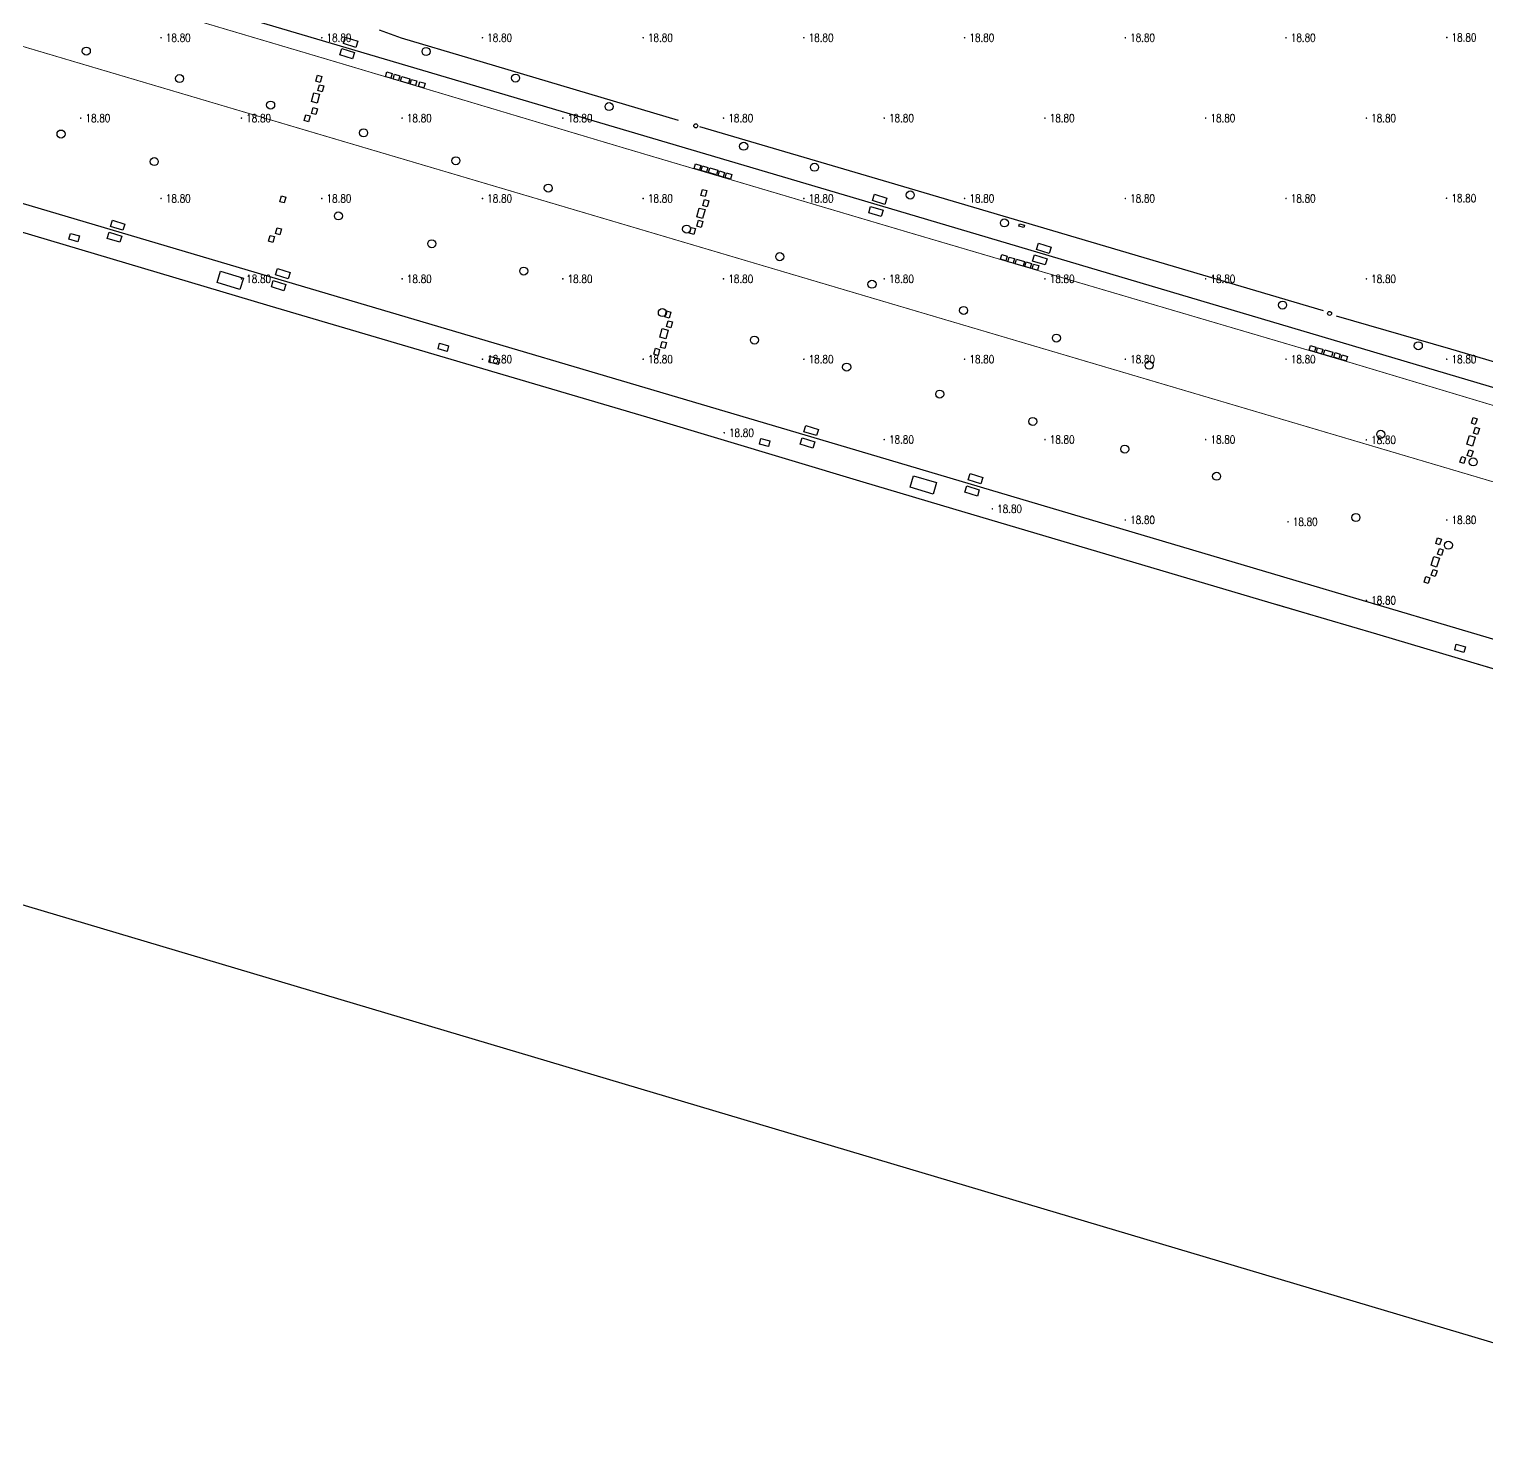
# Model space of a CAD drawing. Extents: x 404846 to 408477, y 3390929 to 3392894.
# Drawn here: x 406364.9 to 406546.3, y 3391371.4 to 3391545.4 of the extents above; entities that cross this region are included whole.
import ezdxf
from ezdxf.enums import TextEntityAlignment as Align

# ---------------------------------------------------------------- set-up
doc = ezdxf.new("R2010")
doc.units = 0
doc.header["$LTSCALE"] = 0.5
doc.layers.get('0').update_dxf_attribs({"linetype": 'CONTINUOUS'})
for name, color, linetype in [('3221', 6, 'CONTINUOUS'), ('DLSS', 4, 'CONTINUOUS'), ('FZTZ', 7, 'CONTINUOUS'), ('GCD', 1, 'CONTINUOUS'), ('GXYZ', 2, 'CONTINUOUS'), ('JMD', 6, 'CONTINUOUS'), ('SXSS', 5, 'CONTINUOUS'), ('作业范围', 7, 'CONTINUOUS')]:
    doc.layers.add(name, color=color, linetype=linetype)
doc.styles.add('HZ', font='rs.shx', dxfattribs={"width": 0.8, "bigfont": 'hztxt.shx'})
doc.linetypes.add('444', pattern='A,4.5,[145,AAA.SHX,S=1,R=0,X=0,Y=1],4.5,-0.5,[146,AAA.SHX,S=1,R=0,X=0,Y=0],-0.5', length=10)
doc.linetypes.add('445', pattern='A,8,-0.5,[147,AAA.SHX,S=1,R=0,X=0,Y=0],-1.5', length=10)

# ---------------------------------------------------------------- blocks, each defined once
blk = doc.blocks.new('GC200')
at = {"linetype": 'Continuous', "const_width": 0.2, "flags": 128}
blk.add_lwpolyline([(-0.1, 0, 1), (0.1, 0, 1)], format="xyb", close=True, dxfattribs=at)
blk = doc.blocks.new('gc188')
blk.add_circle((0, 0), 1)
blk = doc.blocks.new('gc170')
at = {"linetype": 'Continuous'}
blk.add_circle((0, 0), 0.5, dxfattribs=at)

msp = doc.modelspace()

# ---------------------------------------------------------------- linework, layer by layer
at = {"layer": '3221', "color": 6}
for points in [[(406327.193, 3391565.979, 19.504), (406402.545, 3391543.706, 19.393)], [(406402.545, 3391543.706, 19.393), (406472.948, 3391522.874, 19.122)], [(406318.638, 3391537.225, 19.504), (406394.042, 3391514.937, 19.393), (406464.436, 3391494.107, 19.122), (406521.056, 3391477.311, 19.423)], [(406472.948, 3391522.874, 19.122), (406529.588, 3391506.072, 19.423)], [(406529.588, 3391506.072, 19.423), (406584.097, 3391489.908, 19.62)], [(406521.056, 3391477.311, 19.423), (406575.573, 3391461.145, 19.62)]]:
    msp.add_polyline3d(points, dxfattribs=at)
at = {"layer": 'DLSS', "linetype": 'Continuous', "const_width": 0.1, "flags": 128}
for points, elevation in [([(406325.897, 3391564.219), (406383.484, 3391547.192), (406403.776, 3391541.172)], 19.198), ([(406323.282, 3391555.405), (406401.138, 3391532.336), (406436.447, 3391521.886), (406471.882, 3391511.388), (406526.814, 3391495.141)], 19.362), ([(406403.776, 3391541.172), (406439.048, 3391530.634), (406474.503, 3391520.123), (406529.414, 3391503.944)], 19.428), ([(406529.414, 3391503.944), (406549.234, 3391498.001), (406570.849, 3391491.61), (406593.359, 3391484.953), (406613.149, 3391479.063), (406620.088, 3391477), (406650.264, 3391468.031), (406680.419, 3391459.141), (406697.459, 3391454.11), (406724.658, 3391446.036), (406750.065, 3391438.46), (406750.039, 3391438.476), (406777.724, 3391430.317), (406803.712, 3391422.592)], 19.382), ([(406526.814, 3391495.141), (406546.643, 3391489.27), (406568.267, 3391482.877), (406590.768, 3391476.222), (406610.552, 3391470.334), (406617.491, 3391468.27)], 19.463)]:
    msp.add_lwpolyline(points, dxfattribs=dict(at, elevation=elevation))
at = {"layer": 'DLSS', "linetype": 'Continuous', "flags": 128}
for points, elevation in [([(406347.661, 3391525.067), (406394.904, 3391511.035)], 19.388), ([(406394.904, 3391511.035), (406441.759, 3391497.206), (406468.705, 3391489.133)], 19.625), ([(406468.705, 3391489.133), (406481.387, 3391485.365), (406520.163, 3391473.882)], 19.522), ([(406520.163, 3391473.882), (406532.608, 3391470.206), (406552.531, 3391464.301), (406588.673, 3391453.626), (406602.837, 3391449.445), (406615.08, 3391445.785), (406632.663, 3391440.567), (406645.215, 3391436.862), (406659.233, 3391432.68), (406699.135, 3391420.896), (406724.858, 3391413.262), (406744.243, 3391407.536), (406801.138, 3391390.683), (406822.529, 3391384.265), (406848.898, 3391376.538), (406863.137, 3391372.168)], 19.657)]:
    msp.add_lwpolyline(points, dxfattribs=dict(at, elevation=elevation))
at = {"layer": 'FZTZ', "linetype": 'Continuous', "flags": 128}
for points, elevation in [([(406405.607, 3391543.167), (406404.042, 3391543.654), (406404.286, 3391544.436), (406405.85, 3391543.95), (406405.607, 3391543.167)], 19.358), ([(406405.188, 3391541.762), (406403.624, 3391542.248), (406403.867, 3391543.03), (406405.431, 3391542.544), (406405.188, 3391541.762)], 19.358), ([(406401.353, 3391539.552), (406401.147, 3391538.816), (406400.609, 3391538.966), (406400.814, 3391539.702), (406401.353, 3391539.552)], 19.712), ([(406409.473, 3391540.115), (406410.127, 3391539.931), (406409.963, 3391539.349), (406409.309, 3391539.532), (406409.473, 3391540.115)], 19.517), ([(406410.416, 3391539.826), (406411.069, 3391539.642), (406410.906, 3391539.06), (406410.252, 3391539.243), (406410.416, 3391539.826)], 19.517), ([(406411.342, 3391539.542), (406412.332, 3391539.25), (406412.163, 3391538.679), (406411.173, 3391538.971), (406411.342, 3391539.542)], 19.555), ([(406412.531, 3391539.191), (406413.184, 3391539.007), (406413.021, 3391538.425), (406412.367, 3391538.609), (406412.531, 3391539.191)], 19.517), ([(406413.551, 3391538.908), (406414.205, 3391538.724), (406414.041, 3391538.142), (406413.387, 3391538.326), (406413.551, 3391538.908)], 19.517), ([(406401.095, 3391537.343), (406400.797, 3391536.245), (406400.066, 3391536.444), (406400.364, 3391537.541), (406401.095, 3391537.343)], 19.685), ([(406401.597, 3391538.388), (406401.392, 3391537.651), (406400.853, 3391537.801), (406401.059, 3391538.538), (406401.597, 3391538.388)], 19.712), ([(406400.832, 3391535.548), (406400.627, 3391534.812), (406400.089, 3391534.962), (406400.294, 3391535.699), (406400.832, 3391535.548)], 19.712), ([(406399.91, 3391534.649), (406399.704, 3391533.913), (406399.166, 3391534.063), (406399.371, 3391534.8), (406399.91, 3391534.649)], 19.712), ([(406447.875, 3391528.677), (406448.529, 3391528.493), (406448.365, 3391527.91), (406447.711, 3391528.094), (406447.875, 3391528.677)], 19.781), ([(406448.749, 3391528.425), (406449.403, 3391528.241), (406449.239, 3391527.659), (406448.585, 3391527.843), (406448.749, 3391528.425)], 19.745), ([(406449.642, 3391528.179), (406450.631, 3391527.887), (406450.463, 3391527.315), (406449.473, 3391527.608), (406449.642, 3391528.179)], 19.727), ([(406450.836, 3391527.812), (406451.49, 3391527.628), (406451.326, 3391527.046), (406450.673, 3391527.23), (406450.836, 3391527.812)], 19.727), ([(406451.718, 3391527.564), (406452.372, 3391527.381), (406452.208, 3391526.798), (406451.554, 3391526.982), (406451.718, 3391527.564)], 19.709), ([(406396.871, 3391524.556), (406396.665, 3391523.82), (406396.127, 3391523.97), (406396.332, 3391524.706), (406396.871, 3391524.556)], 19.712), ([(406449.29, 3391525.352), (406449.084, 3391524.615), (406448.546, 3391524.766), (406448.751, 3391525.502), (406449.29, 3391525.352)], 19.735), ([(406471.447, 3391523.647), (406469.882, 3391524.133), (406470.125, 3391524.915), (406471.69, 3391524.429), (406471.447, 3391523.647)], 19.529), ([(406449.053, 3391522.993), (406448.755, 3391521.896), (406448.024, 3391522.094), (406448.322, 3391523.191), (406449.053, 3391522.993)], 19.733), ([(406449.529, 3391524.096), (406449.324, 3391523.359), (406448.785, 3391523.51), (406448.991, 3391524.246), (406449.529, 3391524.096)], 19.735), ([(406470.987, 3391522.126), (406469.422, 3391522.612), (406469.665, 3391523.395), (406471.23, 3391522.908), (406470.987, 3391522.126)], 19.529), ([(406376.62, 3391520.421), (406375.055, 3391520.907), (406375.298, 3391521.689), (406376.863, 3391521.203), (406376.62, 3391520.421)], 19.952), ([(406447.872, 3391520.632), (406447.666, 3391519.896), (406447.128, 3391520.046), (406447.333, 3391520.782), (406447.872, 3391520.632)], 19.735), ([(406448.771, 3391521.523), (406448.566, 3391520.786), (406448.027, 3391520.936), (406448.233, 3391521.673), (406448.771, 3391521.523)], 19.767), ([(406488.195, 3391521.224), (406488.82, 3391521.056), (406488.743, 3391520.769), (406488.118, 3391520.937), (406488.195, 3391521.224)], 20.396), ([(406370.069, 3391520.016), (406371.193, 3391519.712), (406371.001, 3391519.003), (406369.877, 3391519.307), (406370.069, 3391520.016)], 20.155), ([(406376.235, 3391518.925), (406374.671, 3391519.411), (406374.914, 3391520.193), (406376.479, 3391519.707), (406376.235, 3391518.925)], 19.952), ([(406395.457, 3391519.636), (406395.251, 3391518.899), (406394.713, 3391519.05), (406394.918, 3391519.786), (406395.457, 3391519.636)], 19.712), ([(406396.355, 3391520.592), (406396.149, 3391519.856), (406395.611, 3391520.006), (406395.816, 3391520.742), (406396.355, 3391520.592)], 19.712), ([(406485.998, 3391517.394), (406486.652, 3391517.211), (406486.488, 3391516.628), (406485.834, 3391516.812), (406485.998, 3391517.394)], 19.633), ([(406491.385, 3391516.106), (406489.82, 3391516.593), (406490.064, 3391517.375), (406491.628, 3391516.888), (406491.385, 3391516.106)], 19.605), ([(406491.884, 3391517.536), (406490.319, 3391518.022), (406490.562, 3391518.804), (406492.127, 3391518.318), (406491.884, 3391517.536)], 19.605), ([(406388.742, 3391515.325), (406391.6, 3391514.473), (406391.179, 3391513.057), (406388.32, 3391513.909), (406388.742, 3391515.325)], 20.004), ([(406397.169, 3391514.399), (406395.604, 3391514.886), (406395.847, 3391515.668), (406397.412, 3391515.182), (406397.169, 3391514.399)], 19.893), ([(406486.897, 3391517.096), (406487.551, 3391516.912), (406487.387, 3391516.329), (406486.733, 3391516.513), (406486.897, 3391517.096)], 19.633), ([(406487.806, 3391516.834), (406488.796, 3391516.541), (406488.627, 3391515.97), (406487.637, 3391516.262), (406487.806, 3391516.834)], 19.591), ([(406489.024, 3391516.482), (406489.678, 3391516.298), (406489.514, 3391515.716), (406488.86, 3391515.9), (406489.024, 3391516.482)], 19.633), ([(406489.949, 3391516.215), (406490.602, 3391516.031), (406490.439, 3391515.448), (406489.785, 3391515.632), (406489.949, 3391516.215)], 19.633), ([(406396.647, 3391512.892), (406395.082, 3391513.378), (406395.325, 3391514.161), (406396.89, 3391513.674), (406396.647, 3391512.892)], 19.865), ([(406444.804, 3391510.233), (406444.598, 3391509.497), (406444.06, 3391509.647), (406444.265, 3391510.384), (406444.804, 3391510.233)], 19.83), ([(406444.459, 3391508.014), (406444.161, 3391506.916), (406443.43, 3391507.115), (406443.728, 3391508.212), (406444.459, 3391508.014)], 19.803), ([(406445.011, 3391509.023), (406444.806, 3391508.286), (406444.267, 3391508.436), (406444.473, 3391509.173), (406445.011, 3391509.023)], 19.83), ([(406416.024, 3391506.368), (406417.148, 3391506.063), (406416.956, 3391505.354), (406415.832, 3391505.659), (406416.024, 3391506.368)], 20.107), ([(406444.257, 3391506.441), (406444.052, 3391505.704), (406443.514, 3391505.855), (406443.719, 3391506.591), (406444.257, 3391506.441)], 19.83), ([(406422.357, 3391504.727), (406423.482, 3391504.422), (406423.29, 3391503.713), (406422.165, 3391504.018), (406422.357, 3391504.727)], 19.697), ([(406443.408, 3391505.585), (406443.203, 3391504.848), (406442.664, 3391504.999), (406442.87, 3391505.735), (406443.408, 3391505.585)], 19.83), ([(406524.411, 3391506.079), (406525.065, 3391505.895), (406524.901, 3391505.312), (406524.247, 3391505.496), (406524.411, 3391506.079)], 19.498), ([(406525.293, 3391505.8), (406525.947, 3391505.616), (406525.783, 3391505.033), (406525.13, 3391505.217), (406525.293, 3391505.8)], 19.498), ([(406526.204, 3391505.549), (406527.193, 3391505.257), (406527.025, 3391504.686), (406526.035, 3391504.978), (406526.204, 3391505.549)], 19.474), ([(406527.455, 3391505.203), (406528.109, 3391505.019), (406527.945, 3391504.436), (406527.291, 3391504.62), (406527.455, 3391505.203)], 19.363), ([(406528.336, 3391504.94), (406529.01, 3391504.737), (406528.837, 3391504.161), (406528.162, 3391504.364), (406528.336, 3391504.94)], 19.362), ([(406462.927, 3391494.872), (406461.362, 3391495.359), (406461.606, 3391496.141), (406463.17, 3391495.655), (406462.927, 3391494.872)], 19.673), ([(406545.151, 3391496.966), (406544.915, 3391496.252), (406544.427, 3391496.413), (406544.664, 3391497.127), (406545.151, 3391496.966)], 19.453), ([(406545.431, 3391495.744), (406545.195, 3391495.03), (406544.707, 3391495.192), (406544.943, 3391495.906), (406545.431, 3391495.744)], 19.453), ([(406456.011, 3391494.524), (406457.135, 3391494.22), (406456.943, 3391493.511), (406455.819, 3391493.815), (406456.011, 3391494.524)], 19.943), ([(406462.469, 3391493.329), (406460.904, 3391493.816), (406461.148, 3391494.598), (406462.712, 3391494.112), (406462.469, 3391493.329)], 19.673), ([(406544.905, 3391494.678), (406544.543, 3391493.574), (406543.848, 3391493.802), (406544.211, 3391494.906), (406544.905, 3391494.678)], 19.408), ([(406543.709, 3391492.116), (406543.473, 3391491.402), (406542.985, 3391491.563), (406543.221, 3391492.277), (406543.709, 3391492.116)], 19.453), ([(406544.626, 3391492.957), (406544.39, 3391492.243), (406543.902, 3391492.405), (406544.138, 3391493.119), (406544.626, 3391492.957)], 19.453), ([(406483.368, 3391488.876), (406481.804, 3391489.362), (406482.047, 3391490.145), (406483.612, 3391489.658), (406483.368, 3391488.876)], 19.046), ([(406475.004, 3391489.877), (406477.862, 3391489.025), (406477.441, 3391487.609), (406474.582, 3391488.461), (406475.004, 3391489.877)], 19.088), ([(406482.942, 3391487.342), (406481.378, 3391487.828), (406481.621, 3391488.61), (406483.186, 3391488.124), (406482.942, 3391487.342)], 19.046), ([(406540.712, 3391481.993), (406540.476, 3391481.279), (406539.988, 3391481.44), (406540.224, 3391482.154), (406540.712, 3391481.993)], 19.453), ([(406540.932, 3391480.676), (406540.696, 3391479.962), (406540.208, 3391480.123), (406540.444, 3391480.837), (406540.932, 3391480.676)], 19.44), ([(406540.464, 3391479.612), (406540.101, 3391478.508), (406539.406, 3391478.737), (406539.769, 3391479.841), (406540.464, 3391479.612)], 19.408), ([(406539.262, 3391477.19), (406539.026, 3391476.476), (406538.538, 3391476.637), (406538.774, 3391477.351), (406539.262, 3391477.19)], 19.453), ([(406540.157, 3391478.05), (406539.92, 3391477.336), (406539.433, 3391477.498), (406539.669, 3391478.212), (406540.157, 3391478.05)], 19.44), ([(406542.544, 3391468.914), (406543.687, 3391468.603), (406543.497, 3391467.905), (406542.355, 3391468.216), (406542.544, 3391468.914)], 19.86)]:
    msp.add_lwpolyline(points, close=True, dxfattribs=dict(at, elevation=elevation))
at = {"layer": 'JMD', "linetype": '445', "flags": 128}
for points, elevation in [([(406408.516, 3391545.341), (406411.227, 3391544.365), (406419.914, 3391541.809), (406445.698, 3391534.109)], 21.248), ([(406448.381, 3391533.332), (406471.938, 3391526.416)], 21.364)]:
    msp.add_lwpolyline(points, dxfattribs=dict(at, elevation=elevation))
at = {"layer": 'JMD', "linetype": '444', "flags": 128}
for points, elevation in [([(406471.938, 3391526.416), (406488.661, 3391521.458), (406525.989, 3391510.427)], 21.272), ([(406527.583, 3391509.795), (406541.817, 3391505.659), (406574.258, 3391496.072), (406579.549, 3391494.481)], 21.567)]:
    msp.add_lwpolyline(points, dxfattribs=dict(at, elevation=elevation))
at = {"layer": 'SXSS', "linetype": 'Continuous', "const_width": 0.1, "elevation": 19.657, "flags": 128}
msp.add_lwpolyline([(406863.137, 3391372.168), (406848.898, 3391376.538), (406822.529, 3391384.265), (406801.138, 3391390.683), (406744.243, 3391407.536), (406724.858, 3391413.262), (406699.135, 3391420.896), (406659.233, 3391432.68), (406645.215, 3391436.862), (406632.663, 3391440.567), (406615.08, 3391445.785), (406602.837, 3391449.445), (406588.673, 3391453.626), (406552.531, 3391464.301), (406532.608, 3391470.206), (406520.163, 3391473.882)], dxfattribs=at)
at = {"layer": '作业范围'}
msp.add_lwpolyline([(408477.137, 3391790.398), (408067.337, 3390929.379), (404846.358, 3391888.38), (405152.269, 3392894.287)], close=True, dxfattribs=at)

# ---------------------------------------------------------------- block references
at = {"layer": 'GCD', "linetype": 'Continuous'}
ref = msp.add_blockref('GC200', (406381.358, 3391544.379, 18.8), dxfattribs=dict(at, xscale=0.5, yscale=0.5, zscale=0.5))
ref.add_attrib('height', '18.80', dxfattribs={"linetype": 'Continuous', "height": 1, "style": 'HZ', "width": 0.8}).set_placement((406381.958, 3391544.379, 18.8), align=Align.MIDDLE_LEFT)
ref = msp.add_blockref('GC200', (406401.358, 3391544.379, 18.8), dxfattribs=dict(at, xscale=0.5, yscale=0.5, zscale=0.5))
ref.add_attrib('height', '18.80', dxfattribs={"linetype": 'Continuous', "height": 1, "style": 'HZ', "width": 0.8}).set_placement((406401.958, 3391544.379, 18.8), align=Align.MIDDLE_LEFT)
ref = msp.add_blockref('GC200', (406421.358, 3391544.379, 18.8), dxfattribs=dict(at, xscale=0.5, yscale=0.5, zscale=0.5))
ref.add_attrib('height', '18.80', dxfattribs={"linetype": 'Continuous', "height": 1, "style": 'HZ', "width": 0.8}).set_placement((406421.958, 3391544.379, 18.8), align=Align.MIDDLE_LEFT)
ref = msp.add_blockref('GC200', (406441.358, 3391544.379, 18.8), dxfattribs=dict(at, xscale=0.5, yscale=0.5, zscale=0.5))
ref.add_attrib('height', '18.80', dxfattribs={"linetype": 'Continuous', "height": 1, "style": 'HZ', "width": 0.8}).set_placement((406441.958, 3391544.379, 18.8), align=Align.MIDDLE_LEFT)
ref = msp.add_blockref('GC200', (406461.358, 3391544.379, 18.8), dxfattribs=dict(at, xscale=0.5, yscale=0.5, zscale=0.5))
ref.add_attrib('height', '18.80', dxfattribs={"linetype": 'Continuous', "height": 1, "style": 'HZ', "width": 0.8}).set_placement((406461.958, 3391544.379, 18.8), align=Align.MIDDLE_LEFT)
ref = msp.add_blockref('GC200', (406481.358, 3391544.379, 18.8), dxfattribs=dict(at, xscale=0.5, yscale=0.5, zscale=0.5))
ref.add_attrib('height', '18.80', dxfattribs={"linetype": 'Continuous', "height": 1, "style": 'HZ', "width": 0.8}).set_placement((406481.958, 3391544.379, 18.8), align=Align.MIDDLE_LEFT)
ref = msp.add_blockref('GC200', (406501.358, 3391544.379, 18.8), dxfattribs=dict(at, xscale=0.5, yscale=0.5, zscale=0.5))
ref.add_attrib('height', '18.80', dxfattribs={"linetype": 'Continuous', "height": 1, "style": 'HZ', "width": 0.8}).set_placement((406501.958, 3391544.379, 18.8), align=Align.MIDDLE_LEFT)
ref = msp.add_blockref('GC200', (406521.358, 3391544.379, 18.8), dxfattribs=dict(at, xscale=0.5, yscale=0.5, zscale=0.5))
ref.add_attrib('height', '18.80', dxfattribs={"linetype": 'Continuous', "height": 1, "style": 'HZ', "width": 0.8}).set_placement((406521.958, 3391544.379, 18.8), align=Align.MIDDLE_LEFT)
ref = msp.add_blockref('GC200', (406541.365, 3391544.41, 18.8), dxfattribs=dict(at, xscale=0.5, yscale=0.5, zscale=0.5))
ref.add_attrib('height', '18.80', dxfattribs={"linetype": 'Continuous', "height": 1, "style": 'HZ', "width": 0.8}).set_placement((406541.965, 3391544.41, 18.8), align=Align.MIDDLE_LEFT)
ref = msp.add_blockref('GC200', (406371.358, 3391534.379, 18.8), dxfattribs=dict(at, xscale=0.5, yscale=0.5, zscale=0.5))
ref.add_attrib('height', '18.80', dxfattribs={"linetype": 'Continuous', "height": 1, "style": 'HZ', "width": 0.8}).set_placement((406371.958, 3391534.379, 18.8), align=Align.MIDDLE_LEFT)
ref = msp.add_blockref('GC200', (406391.358, 3391534.379, 18.8), dxfattribs=dict(at, xscale=0.5, yscale=0.5, zscale=0.5))
ref.add_attrib('height', '18.80', dxfattribs={"linetype": 'Continuous', "height": 1, "style": 'HZ', "width": 0.8}).set_placement((406391.958, 3391534.379, 18.8), align=Align.MIDDLE_LEFT)
ref = msp.add_blockref('GC200', (406411.358, 3391534.379, 18.8), dxfattribs=dict(at, xscale=0.5, yscale=0.5, zscale=0.5))
ref.add_attrib('height', '18.80', dxfattribs={"linetype": 'Continuous', "height": 1, "style": 'HZ', "width": 0.8}).set_placement((406411.958, 3391534.379, 18.8), align=Align.MIDDLE_LEFT)
ref = msp.add_blockref('GC200', (406431.358, 3391534.379, 18.8), dxfattribs=dict(at, xscale=0.5, yscale=0.5, zscale=0.5))
ref.add_attrib('height', '18.80', dxfattribs={"linetype": 'Continuous', "height": 1, "style": 'HZ', "width": 0.8}).set_placement((406431.958, 3391534.379, 18.8), align=Align.MIDDLE_LEFT)
ref = msp.add_blockref('GC200', (406451.358, 3391534.379, 18.8), dxfattribs=dict(at, xscale=0.5, yscale=0.5, zscale=0.5))
ref.add_attrib('height', '18.80', dxfattribs={"linetype": 'Continuous', "height": 1, "style": 'HZ', "width": 0.8}).set_placement((406451.958, 3391534.379, 18.8), align=Align.MIDDLE_LEFT)
ref = msp.add_blockref('GC200', (406471.358, 3391534.379, 18.8), dxfattribs=dict(at, xscale=0.5, yscale=0.5, zscale=0.5))
ref.add_attrib('height', '18.80', dxfattribs={"linetype": 'Continuous', "height": 1, "style": 'HZ', "width": 0.8}).set_placement((406471.958, 3391534.379, 18.8), align=Align.MIDDLE_LEFT)
ref = msp.add_blockref('GC200', (406491.358, 3391534.379, 18.8), dxfattribs=dict(at, xscale=0.5, yscale=0.5, zscale=0.5))
ref.add_attrib('height', '18.80', dxfattribs={"linetype": 'Continuous', "height": 1, "style": 'HZ', "width": 0.8}).set_placement((406491.958, 3391534.379, 18.8), align=Align.MIDDLE_LEFT)
ref = msp.add_blockref('GC200', (406511.358, 3391534.379, 18.8), dxfattribs=dict(at, xscale=0.5, yscale=0.5, zscale=0.5))
ref.add_attrib('height', '18.80', dxfattribs={"linetype": 'Continuous', "height": 1, "style": 'HZ', "width": 0.8}).set_placement((406511.958, 3391534.379, 18.8), align=Align.MIDDLE_LEFT)
ref = msp.add_blockref('GC200', (406531.358, 3391534.379, 18.8), dxfattribs=dict(at, xscale=0.5, yscale=0.5, zscale=0.5))
ref.add_attrib('height', '18.80', dxfattribs={"linetype": 'Continuous', "height": 1, "style": 'HZ', "width": 0.8}).set_placement((406531.958, 3391534.379, 18.8), align=Align.MIDDLE_LEFT)
ref = msp.add_blockref('GC200', (406381.358, 3391524.379, 18.8), dxfattribs=dict(at, xscale=0.5, yscale=0.5, zscale=0.5))
ref.add_attrib('height', '18.80', dxfattribs={"linetype": 'Continuous', "height": 1, "style": 'HZ', "width": 0.8}).set_placement((406381.958, 3391524.379, 18.8), align=Align.MIDDLE_LEFT)
ref = msp.add_blockref('GC200', (406401.358, 3391524.379, 18.8), dxfattribs=dict(at, xscale=0.5, yscale=0.5, zscale=0.5))
ref.add_attrib('height', '18.80', dxfattribs={"linetype": 'Continuous', "height": 1, "style": 'HZ', "width": 0.8}).set_placement((406401.958, 3391524.379, 18.8), align=Align.MIDDLE_LEFT)
ref = msp.add_blockref('GC200', (406421.358, 3391524.379, 18.8), dxfattribs=dict(at, xscale=0.5, yscale=0.5, zscale=0.5))
ref.add_attrib('height', '18.80', dxfattribs={"linetype": 'Continuous', "height": 1, "style": 'HZ', "width": 0.8}).set_placement((406421.958, 3391524.379, 18.8), align=Align.MIDDLE_LEFT)
ref = msp.add_blockref('GC200', (406441.358, 3391524.379, 18.8), dxfattribs=dict(at, xscale=0.5, yscale=0.5, zscale=0.5))
ref.add_attrib('height', '18.80', dxfattribs={"linetype": 'Continuous', "height": 1, "style": 'HZ', "width": 0.8}).set_placement((406441.958, 3391524.379, 18.8), align=Align.MIDDLE_LEFT)
ref = msp.add_blockref('GC200', (406461.358, 3391524.379, 18.8), dxfattribs=dict(at, xscale=0.5, yscale=0.5, zscale=0.5))
ref.add_attrib('height', '18.80', dxfattribs={"linetype": 'Continuous', "height": 1, "style": 'HZ', "width": 0.8}).set_placement((406461.958, 3391524.379, 18.8), align=Align.MIDDLE_LEFT)
ref = msp.add_blockref('GC200', (406481.358, 3391524.379, 18.8), dxfattribs=dict(at, xscale=0.5, yscale=0.5, zscale=0.5))
ref.add_attrib('height', '18.80', dxfattribs={"linetype": 'Continuous', "height": 1, "style": 'HZ', "width": 0.8}).set_placement((406481.958, 3391524.379, 18.8), align=Align.MIDDLE_LEFT)
ref = msp.add_blockref('GC200', (406501.358, 3391524.379, 18.8), dxfattribs=dict(at, xscale=0.5, yscale=0.5, zscale=0.5))
ref.add_attrib('height', '18.80', dxfattribs={"linetype": 'Continuous', "height": 1, "style": 'HZ', "width": 0.8}).set_placement((406501.958, 3391524.379, 18.8), align=Align.MIDDLE_LEFT)
ref = msp.add_blockref('GC200', (406521.358, 3391524.379, 18.8), dxfattribs=dict(at, xscale=0.5, yscale=0.5, zscale=0.5))
ref.add_attrib('height', '18.80', dxfattribs={"linetype": 'Continuous', "height": 1, "style": 'HZ', "width": 0.8}).set_placement((406521.958, 3391524.379, 18.8), align=Align.MIDDLE_LEFT)
ref = msp.add_blockref('GC200', (406541.338, 3391524.407, 18.8), dxfattribs=dict(at, xscale=0.5, yscale=0.5, zscale=0.5))
ref.add_attrib('height', '18.80', dxfattribs={"linetype": 'Continuous', "height": 1, "style": 'HZ', "width": 0.8}).set_placement((406541.938, 3391524.407, 18.8), align=Align.MIDDLE_LEFT)
ref = msp.add_blockref('GC200', (406391.358, 3391514.379, 18.8), dxfattribs=dict(at, xscale=0.5, yscale=0.5, zscale=0.5))
ref.add_attrib('height', '18.80', dxfattribs={"linetype": 'Continuous', "height": 1, "style": 'HZ', "width": 0.8}).set_placement((406391.958, 3391514.379, 18.8), align=Align.MIDDLE_LEFT)
ref = msp.add_blockref('GC200', (406411.358, 3391514.379, 18.8), dxfattribs=dict(at, xscale=0.5, yscale=0.5, zscale=0.5))
ref.add_attrib('height', '18.80', dxfattribs={"linetype": 'Continuous', "height": 1, "style": 'HZ', "width": 0.8}).set_placement((406411.958, 3391514.379, 18.8), align=Align.MIDDLE_LEFT)
ref = msp.add_blockref('GC200', (406431.358, 3391514.379, 18.8), dxfattribs=dict(at, xscale=0.5, yscale=0.5, zscale=0.5))
ref.add_attrib('height', '18.80', dxfattribs={"linetype": 'Continuous', "height": 1, "style": 'HZ', "width": 0.8}).set_placement((406431.958, 3391514.379, 18.8), align=Align.MIDDLE_LEFT)
ref = msp.add_blockref('GC200', (406451.358, 3391514.379, 18.8), dxfattribs=dict(at, xscale=0.5, yscale=0.5, zscale=0.5))
ref.add_attrib('height', '18.80', dxfattribs={"linetype": 'Continuous', "height": 1, "style": 'HZ', "width": 0.8}).set_placement((406451.958, 3391514.379, 18.8), align=Align.MIDDLE_LEFT)
ref = msp.add_blockref('GC200', (406471.358, 3391514.379, 18.8), dxfattribs=dict(at, xscale=0.5, yscale=0.5, zscale=0.5))
ref.add_attrib('height', '18.80', dxfattribs={"linetype": 'Continuous', "height": 1, "style": 'HZ', "width": 0.8}).set_placement((406471.958, 3391514.379, 18.8), align=Align.MIDDLE_LEFT)
ref = msp.add_blockref('GC200', (406491.358, 3391514.379, 18.8), dxfattribs=dict(at, xscale=0.5, yscale=0.5, zscale=0.5))
ref.add_attrib('height', '18.80', dxfattribs={"linetype": 'Continuous', "height": 1, "style": 'HZ', "width": 0.8}).set_placement((406491.958, 3391514.379, 18.8), align=Align.MIDDLE_LEFT)
ref = msp.add_blockref('GC200', (406511.358, 3391514.379, 18.8), dxfattribs=dict(at, xscale=0.5, yscale=0.5, zscale=0.5))
ref.add_attrib('height', '18.80', dxfattribs={"linetype": 'Continuous', "height": 1, "style": 'HZ', "width": 0.8}).set_placement((406511.958, 3391514.379, 18.8), align=Align.MIDDLE_LEFT)
ref = msp.add_blockref('GC200', (406531.358, 3391514.379, 18.8), dxfattribs=dict(at, xscale=0.5, yscale=0.5, zscale=0.5))
ref.add_attrib('height', '18.80', dxfattribs={"linetype": 'Continuous', "height": 1, "style": 'HZ', "width": 0.8}).set_placement((406531.958, 3391514.379, 18.8), align=Align.MIDDLE_LEFT)
ref = msp.add_blockref('GC200', (406421.358, 3391504.379, 18.8), dxfattribs=dict(at, xscale=0.5, yscale=0.5, zscale=0.5))
ref.add_attrib('height', '18.80', dxfattribs={"linetype": 'Continuous', "height": 1, "style": 'HZ', "width": 0.8}).set_placement((406421.958, 3391504.379, 18.8), align=Align.MIDDLE_LEFT)
ref = msp.add_blockref('GC200', (406441.358, 3391504.379, 18.8), dxfattribs=dict(at, xscale=0.5, yscale=0.5, zscale=0.5))
ref.add_attrib('height', '18.80', dxfattribs={"linetype": 'Continuous', "height": 1, "style": 'HZ', "width": 0.8}).set_placement((406441.958, 3391504.379, 18.8), align=Align.MIDDLE_LEFT)
ref = msp.add_blockref('GC200', (406461.358, 3391504.379, 18.8), dxfattribs=dict(at, xscale=0.5, yscale=0.5, zscale=0.5))
ref.add_attrib('height', '18.80', dxfattribs={"linetype": 'Continuous', "height": 1, "style": 'HZ', "width": 0.8}).set_placement((406461.958, 3391504.379, 18.8), align=Align.MIDDLE_LEFT)
ref = msp.add_blockref('GC200', (406481.358, 3391504.379, 18.8), dxfattribs=dict(at, xscale=0.5, yscale=0.5, zscale=0.5))
ref.add_attrib('height', '18.80', dxfattribs={"linetype": 'Continuous', "height": 1, "style": 'HZ', "width": 0.8}).set_placement((406481.958, 3391504.379, 18.8), align=Align.MIDDLE_LEFT)
ref = msp.add_blockref('GC200', (406501.358, 3391504.379, 18.8), dxfattribs=dict(at, xscale=0.5, yscale=0.5, zscale=0.5))
ref.add_attrib('height', '18.80', dxfattribs={"linetype": 'Continuous', "height": 1, "style": 'HZ', "width": 0.8}).set_placement((406501.958, 3391504.379, 18.8), align=Align.MIDDLE_LEFT)
ref = msp.add_blockref('GC200', (406521.358, 3391504.379, 18.8), dxfattribs=dict(at, xscale=0.5, yscale=0.5, zscale=0.5))
ref.add_attrib('height', '18.80', dxfattribs={"linetype": 'Continuous', "height": 1, "style": 'HZ', "width": 0.8}).set_placement((406521.958, 3391504.379, 18.8), align=Align.MIDDLE_LEFT)
ref = msp.add_blockref('GC200', (406541.358, 3391504.379, 18.8), dxfattribs=dict(at, xscale=0.5, yscale=0.5, zscale=0.5))
ref.add_attrib('height', '18.80', dxfattribs={"linetype": 'Continuous', "height": 1, "style": 'HZ', "width": 0.8}).set_placement((406541.958, 3391504.379, 18.8), align=Align.MIDDLE_LEFT)
ref = msp.add_blockref('GC200', (406451.442, 3391495.226, 18.8), dxfattribs=dict(at, xscale=0.5, yscale=0.5, zscale=0.5))
ref.add_attrib('height', '18.80', dxfattribs={"linetype": 'Continuous', "height": 1, "style": 'HZ', "width": 0.8}).set_placement((406452.042, 3391495.226, 18.8), align=Align.MIDDLE_LEFT)
ref = msp.add_blockref('GC200', (406471.358, 3391494.379, 18.8), dxfattribs=dict(at, xscale=0.5, yscale=0.5, zscale=0.5))
ref.add_attrib('height', '18.80', dxfattribs={"linetype": 'Continuous', "height": 1, "style": 'HZ', "width": 0.8}).set_placement((406471.958, 3391494.379, 18.8), align=Align.MIDDLE_LEFT)
ref = msp.add_blockref('GC200', (406491.358, 3391494.379, 18.8), dxfattribs=dict(at, xscale=0.5, yscale=0.5, zscale=0.5))
ref.add_attrib('height', '18.80', dxfattribs={"linetype": 'Continuous', "height": 1, "style": 'HZ', "width": 0.8}).set_placement((406491.958, 3391494.379, 18.8), align=Align.MIDDLE_LEFT)
ref = msp.add_blockref('GC200', (406511.358, 3391494.379, 18.8), dxfattribs=dict(at, xscale=0.5, yscale=0.5, zscale=0.5))
ref.add_attrib('height', '18.80', dxfattribs={"linetype": 'Continuous', "height": 1, "style": 'HZ', "width": 0.8}).set_placement((406511.958, 3391494.379, 18.8), align=Align.MIDDLE_LEFT)
ref = msp.add_blockref('GC200', (406531.35, 3391494.344, 18.8), dxfattribs=dict(at, xscale=0.5, yscale=0.5, zscale=0.5))
ref.add_attrib('height', '18.80', dxfattribs={"linetype": 'Continuous', "height": 1, "style": 'HZ', "width": 0.8}).set_placement((406531.95, 3391494.344, 18.8), align=Align.MIDDLE_LEFT)
ref = msp.add_blockref('GC200', (406484.81, 3391485.765, 18.8), dxfattribs=dict(at, xscale=0.5, yscale=0.5, zscale=0.5))
ref.add_attrib('height', '18.80', dxfattribs={"linetype": 'Continuous', "height": 1, "style": 'HZ', "width": 0.8}).set_placement((406485.41, 3391485.765, 18.8), align=Align.MIDDLE_LEFT)
ref = msp.add_blockref('GC200', (406501.358, 3391484.379, 18.8), dxfattribs=dict(at, xscale=0.5, yscale=0.5, zscale=0.5))
ref.add_attrib('height', '18.80', dxfattribs={"linetype": 'Continuous', "height": 1, "style": 'HZ', "width": 0.8}).set_placement((406501.958, 3391484.379, 18.8), align=Align.MIDDLE_LEFT)
ref = msp.add_blockref('GC200', (406521.604, 3391484.153, 18.8), dxfattribs=dict(at, xscale=0.5, yscale=0.5, zscale=0.5))
ref.add_attrib('height', '18.80', dxfattribs={"linetype": 'Continuous', "height": 1, "style": 'HZ', "width": 0.8}).set_placement((406522.204, 3391484.153, 18.8), align=Align.MIDDLE_LEFT)
ref = msp.add_blockref('GC200', (406541.358, 3391484.379, 18.8), dxfattribs=dict(at, xscale=0.5, yscale=0.5, zscale=0.5))
ref.add_attrib('height', '18.80', dxfattribs={"linetype": 'Continuous', "height": 1, "style": 'HZ', "width": 0.8}).set_placement((406541.958, 3391484.379, 18.8), align=Align.MIDDLE_LEFT)
ref = msp.add_blockref('GC200', (406531.358, 3391474.379, 18.8), dxfattribs=dict(at, xscale=0.5, yscale=0.5, zscale=0.5))
ref.add_attrib('height', '18.80', dxfattribs={"linetype": 'Continuous', "height": 1, "style": 'HZ', "width": 0.8}).set_placement((406531.958, 3391474.379, 18.8), align=Align.MIDDLE_LEFT)
at = {"layer": 'GXYZ', "linetype": 'Continuous', "xscale": 0.5, "yscale": 0.5}
for name, p in [('gc188', (406372.056, 3391542.714, 19.421)), ('gc188', (406414.339, 3391542.665, 19.451)), ('gc188', (406383.658, 3391539.303, 19.201)), ('gc188', (406425.469, 3391539.357, 19.664)), ('gc188', (406394.995, 3391535.997, 19.123)), ('gc188', (406437.116, 3391535.814, 19.769)), ('gc170', (406447.907, 3391533.416, 19.513)), ('gc188', (406368.909, 3391532.397, 19.273)), ('gc188', (406406.558, 3391532.546, 19.484)), ('gc188', (406453.863, 3391530.871, 19.647)), ('gc188', (406380.516, 3391528.97, 19.273)), ('gc188', (406418.044, 3391529.071, 19.821)), ('gc188', (406462.678, 3391528.26, 19.647)), ('gc188', (406429.547, 3391525.664, 19.821)), ('gc188', (406474.592, 3391524.811, 19.237)), ('gc188', (406403.431, 3391522.206, 19.404)), ('gc188', (406446.76, 3391520.567, 19.751)), ('gc188', (406486.312, 3391521.339, 19.223)), ('gc188', (406415.048, 3391518.749, 19.593)), ('gc188', (406458.353, 3391517.138, 19.557)), ('gc188', (406426.49, 3391515.347, 19.736)), ('gc188', (406469.832, 3391513.702, 19.61)), ('gc188', (406443.744, 3391510.181, 19.955)), ('gc188', (406481.236, 3391510.444, 19.031)), ('gc188', (406520.924, 3391511.114, 19.367)), ('gc170', (406526.777, 3391510.077, 19.688)), ('gc188', (406455.207, 3391506.76, 19.705)), ('gc188', (406492.783, 3391507.008, 19.031)), ('gc188', (406537.819, 3391506.049, 19.344)), ('gc188', (406466.68, 3391503.397, 19.644)), ('gc188', (406504.314, 3391503.628, 19.031)), ('gc188', (406478.265, 3391500.039, 19.162)), ('gc188', (406489.842, 3391496.636, 19.495)), ('gc188', (406533.145, 3391495.032, 19.369)), ('gc188', (406501.295, 3391493.196, 19.495)), ('gc188', (406544.648, 3391491.602, 19.613)), ('gc188', (406512.717, 3391489.818, 19.495)), ('gc188', (406530.047, 3391484.687, 19.435)), ('gc188', (406541.563, 3391481.242, 19.653))]:
    msp.add_blockref(name, p, dxfattribs=at)

doc.saveas('drawing.dxf')
